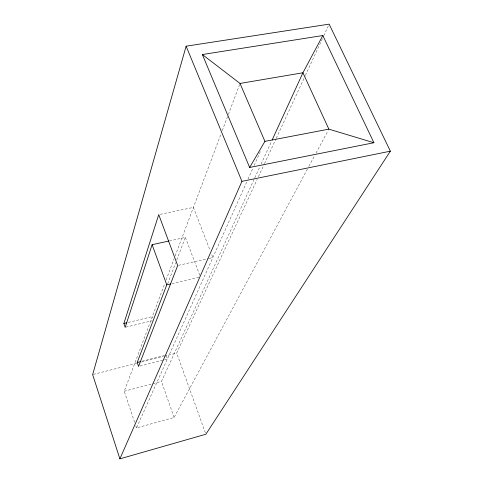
<?xml version="1.0" encoding="UTF-8"?>
<svg xmlns="http://www.w3.org/2000/svg" width="483" height="483" viewBox="0 0 483 483"><rect width="100%" height="100%" fill="white"/><g stroke="black" fill="none" stroke-linecap="round" stroke-linejoin="round"><path stroke-width="0.36" stroke-dasharray="2.42 1.81" d="M134.612 422.287L124.258 391.26L164.794 283.485M166.116 279.965L174.061 258.828M175.124 256.008L220.948 134.159M222.271 130.633L228.097 115.141M228.362 114.435L240.021 83.45M167.655 283.829L175.709 262.734M176.784 259.92L185.381 237.419L169.473 240.896M307.46 169.014L174.079 417.499L136.49 427.932L246.747 181.922M247.978 179.169L252.905 168.175M254.136 165.421L260.609 150.992M174.079 417.499L161.473 381.419L259.866 166.738M261.122 163.997L271.5 141.362M205.36 432.828L176.706 353.067L257.197 179.374M258.465 176.639L264.171 164.335M264.491 163.646L275.896 139.032M276.216 138.349L305.057 76.121M305.371 75.439L323.435 36.46M323.755 35.772L329.14 24.15M308.891 166.351L314.596 155.725M316.021 153.063L328.15 130.476M124.258 391.26L161.473 381.419M140.004 366.054L163.779 359.932M164.504 359.744L167.384 359.002L165.995 355.09M142.244 361.169L164.558 355.458M93.376 374.422L138.693 362.805M141.616 362.057L163.544 356.436M164.274 356.249L176.706 353.067M125.906 327.154L152.223 320.748M128.243 322.427L152.338 316.594L152.791 317.862M171.9 283.642L198.96 277.345M178.426 265.348L208.463 258.526M209.199 258.363L212.858 257.53L211.24 253.352M160.217 214.331L193.405 207.4L210.159 250.568M185.381 237.419L199.896 275.618M135.783 425.813L136.49 427.932"/><path stroke-width="0.72" d="M186.124 46.193L92.645 374.609L119.887 458.85L205.867 434.241L390.355 151.179L329.14 24.15L186.124 46.193L241.941 181.348L119.887 458.85M152.115 244.682L125.175 327.335L123.859 323.489L158.738 214.639L177.69 265.517L138.561 366.422L137.202 362.461L166.78 284.831L152.115 244.682L168.748 241.053M272.128 139.992L302.932 72.77L322.825 35.531L373.914 142.727L249.639 167.468L202.359 54.537L322.825 35.531M249.639 167.468L264.919 141.368L328.863 129.148L373.914 142.727M137.202 362.461L140.801 361.538M123.859 323.489L126.781 322.783M166.78 284.831L170.439 283.98M241.941 181.348L390.355 151.179M202.359 54.537L240.021 83.45L302.932 72.77L328.863 129.148M240.021 83.45L264.919 141.368"/></g></svg>
